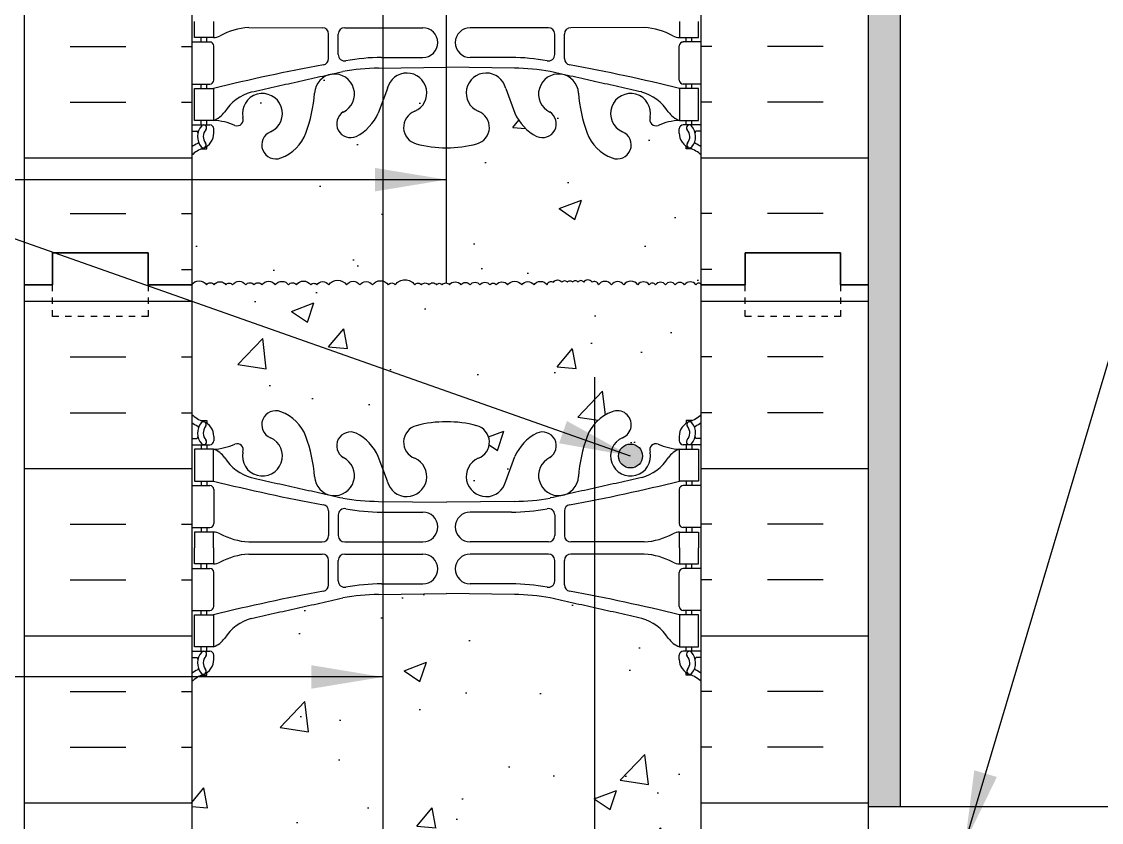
# Model space of a CAD drawing. Header units: inches. Extents: x 86.6 to 136.2, y -5.6 to 65.7.
# Drawn here: x 106.71 to 123.66, y 38.29 to 50.86 of the extents above; entities that cross this region are included whole.
import ezdxf

# ---------------------------------------------------------------- set-up
doc = ezdxf.new("R2010")
doc.units = ezdxf.units.IN
doc.header["$LTSCALE"] = 0.5
doc.header["$MEASUREMENT"] = 0
doc.linetypes.add('DASHED2', pattern=[0.375, 0.25, -0.125])
for name, color, linetype in [('HATCH', 12, 'Continuous'), ('line25', 2, 'Continuous'), ('LINE3', 3, 'Continuous'), ('LINE50', 5, 'Continuous'), ('LINE9', 9, 'Continuous'), ('TEXT', 4, 'Continuous'), ('Web_Edge', 9, 'Continuous')]:
    doc.layers.add(name, color=color, linetype=linetype)
doc.styles.add('DIM', font='romans.shx', dxfattribs={"width": 0.7})
doc.dimstyles.new('ext_12', dxfattribs={"dimscale": 12, "dimtxt": 0.09375, "dimasz": 0.09375, "dimexe": 0.09375, "dimexo": 0.0625, "dimgap": 0.0625, "dimtad": 1, "dimdec": 1, "dimzin": 3, "dimdsep": 46, "dimlunit": 4, "dimtxsty": 'DIM', "dimcen": 0.09, "dimdle": 0.09375, "dimclrt": 4, "dimadec": 0, "dimazin": 0, "dimtfac": 1, "dimtdec": 1, "dimtmove": 2, "dimatfit": 3, "dimfxl": 1, "dimfrac": 2, "dimtolj": 1, "dimtzin": 0, "dimarcsym": 0})

msp = doc.modelspace()

# ---------------------------------------------------------------- hatches: boundary and pattern name
at = {"layer": 'HATCH'}
h = msp.add_hatch(dxfattribs=at)
h.set_pattern_fill('AR-CONC', color=256, scale=0.5)
h.paths.add_polyline_path([(113.382, 63.85), (113.257, 63.725), (113.257, 64.725), (113.257, 65.725), (112.257, 64.725), (109.382, 64.725), (109.382, 62.691, 0.088416), (109.528, 62.593), (109.618, 62.593), (109.618, 62.552, -0.249069), (109.728, 62.345), (109.728, 62.277, -0.414214), (109.666, 62.215), (109.618, 62.215), (109.618, 62.145), (109.723, 62.145, 0.085348), (110.052, 62.22, -0.669601), (110.185, 62.1, 2.087231), (110.619, 62.325, -1), (110.782, 62.733, -0.227838), (111.187, 62.309, -0.06598), (111.311, 61.7, 1.629604), (111.782, 62.001, -1.059167), (111.989, 62.383, -0.16372), (112.311, 62.029), (112.453, 61.642, 1.612474), (112.885, 62.002, -0.734872), (112.908, 62.513, -0.068475), (113.382, 62.575)])
h.paths.add_polyline_path([(112.946, 61.715, -1), (112.571, 61.715, -1)], flags=16)
h.paths.add_polyline_path([(117.382, 64.725), (114.257, 64.725), (113.382, 63.85), (113.382, 62.575, -0.068475), (113.856, 62.513, -0.734872), (113.879, 62.002, 1.612474), (114.311, 61.642), (114.453, 62.029, -0.16372), (114.775, 62.383, -1.059167), (114.982, 62.001, 1.629604), (115.453, 61.7, -0.06598), (115.577, 62.309, -0.227838), (115.982, 62.733, -1), (116.145, 62.325, 2.087231), (116.579, 62.1, -0.669601), (116.712, 62.22, 0.085348), (117.041, 62.145), (117.146, 62.145), (117.146, 62.215), (117.099, 62.215, -0.414214), (117.036, 62.277), (117.036, 62.345, -0.249069), (117.146, 62.552), (117.146, 62.593), (117.236, 62.593, 0.088416), (117.382, 62.691)])
edge = h.paths.add_edge_path()
edge.add_line((112.382, 59.864), (112.315, 59.863))
edge.add_arc((112.31, 56.879), 2.984, 89.9005, 100.7454)
edge.add_spline(control_points=[(111.754, 59.81), (110.316, 59.49)], knot_values=[0, 0, 1, 1], degree=1, periodic=0)
edge.add_arc((110.524, 58.776), 0.743, 106.1893, 145.772)
edge.add_arc((109.601, 59.387), 0.364, 289.6613, 327.9576, ccw=False)
edge.add_line((109.723, 59.045), (109.618, 59.045))
edge.add_line((109.618, 59.045), (109.618, 58.975))
edge.add_line((109.618, 58.975), (109.666, 58.975))
edge.add_arc((109.666, 58.912), 0.0625, 0, 90, ccw=False)
edge.add_line((109.728, 58.912), (109.728, 58.845))
edge.add_arc((109.478, 58.845), 0.25, 304.0558, 360, ccw=False)
edge.add_line((109.618, 58.637), (109.618, 58.596))
edge.add_line((109.618, 58.596), (109.528, 58.596))
edge.add_arc((109.728, 58.137), 0.5, 113.5782, 133.7891)
edge.add_line((109.382, 58.498), (109.382, 52.952))
edge.add_arc((109.728, 53.313), 0.5, 226.2109, 246.4218)
edge.add_line((109.528, 52.855), (109.618, 52.855))
edge.add_line((109.618, 52.855), (109.618, 52.813))
edge.add_arc((109.478, 52.606), 0.25, 0, 55.9442, ccw=False)
edge.add_line((109.728, 52.606), (109.728, 52.538))
edge.add_arc((109.666, 52.538), 0.0625, -90, 0, ccw=False)
edge.add_line((109.666, 52.476), (109.618, 52.476))
edge.add_line((109.618, 52.476), (109.618, 52.406))
edge.add_line((109.618, 52.406), (109.723, 52.406))
edge.add_arc((109.601, 52.063), 0.364, 32.0424, 70.3387, ccw=False)
edge.add_arc((110.524, 52.674), 0.743, 214.228, 253.8107)
edge.add_spline(control_points=[(110.316, 51.96), (111.754, 51.64)], knot_values=[0, 0, 1, 1], degree=1, periodic=0)
edge.add_arc((112.31, 54.571), 2.984, 259.2546, 270.0995)
edge.add_line((112.315, 51.588), (112.382, 51.587))
edge.add_line((112.382, 51.587), (112.382, 59.864))
h.paths.add_polyline_path([(113.382, 59.879), (112.382, 59.864), (112.382, 51.587), (113.382, 51.572)])
edge = h.paths.add_edge_path()
edge.add_arc((117.036, 58.137), 0.5, 46.2109, 66.4218)
edge.add_line((117.236, 58.596), (117.146, 58.596))
edge.add_line((117.146, 58.596), (117.146, 58.637))
edge.add_arc((117.286, 58.845), 0.25, 180, 235.9442, ccw=False)
edge.add_line((117.036, 58.845), (117.036, 58.912))
edge.add_arc((117.099, 58.912), 0.0625, 90, 180, ccw=False)
edge.add_line((117.099, 58.975), (117.146, 58.975))
edge.add_line((117.146, 58.975), (117.146, 59.045))
edge.add_line((117.146, 59.045), (117.041, 59.045))
edge.add_arc((117.163, 59.387), 0.364, 212.0424, 250.3387, ccw=False)
edge.add_arc((116.24, 58.776), 0.743, 34.228, 73.8107)
edge.add_spline(control_points=[(116.448, 59.49), (115.01, 59.81)], knot_values=[0, 0, 1, 1], degree=1, periodic=0)
edge.add_arc((114.454, 56.879), 2.984, 79.2546, 90.0995)
edge.add_line((114.449, 59.863), (113.382, 59.879))
edge.add_line((113.382, 59.879), (113.382, 51.572))
edge.add_line((113.382, 51.572), (114.449, 51.588))
edge.add_arc((114.454, 54.571), 2.984, 269.9005, 280.7454)
edge.add_spline(control_points=[(115.01, 51.64), (116.448, 51.96)], knot_values=[0, 0, 1, 1], degree=1, periodic=0)
edge.add_arc((116.24, 52.674), 0.743, 286.1893, 325.772)
edge.add_arc((117.163, 52.063), 0.364, 109.6613, 147.9576, ccw=False)
edge.add_line((117.041, 52.406), (117.146, 52.406))
edge.add_line((117.146, 52.406), (117.146, 52.476))
edge.add_line((117.146, 52.476), (117.099, 52.476))
edge.add_arc((117.099, 52.538), 0.0625, 180, 270, ccw=False)
edge.add_line((117.036, 52.538), (117.036, 52.606))
edge.add_arc((117.286, 52.606), 0.25, 124.0558, 180, ccw=False)
edge.add_line((117.146, 52.813), (117.146, 52.855))
edge.add_line((117.146, 52.855), (117.236, 52.855))
edge.add_arc((117.036, 53.313), 0.5, 293.5782, 313.7891)
edge.add_line((117.382, 52.952), (117.382, 58.498))
edge = h.paths.add_edge_path()
edge.add_line((112.382, 41.864), (112.315, 41.863))
edge.add_arc((112.31, 38.879), 2.984, 89.9005, 100.7454)
edge.add_spline(control_points=[(111.754, 41.81), (110.316, 41.49)], knot_values=[0, 0, 1, 1], degree=1, periodic=0)
edge.add_arc((110.524, 40.776), 0.743, 106.1893, 145.772)
edge.add_arc((109.601, 41.387), 0.364, 289.6613, 327.9576, ccw=False)
edge.add_line((109.723, 41.045), (109.618, 41.045))
edge.add_line((109.618, 41.045), (109.618, 40.975))
edge.add_line((109.618, 40.975), (109.666, 40.975))
edge.add_arc((109.666, 40.912), 0.0625, 0, 90, ccw=False)
edge.add_line((109.728, 40.912), (109.728, 40.845))
edge.add_arc((109.478, 40.845), 0.25, 304.0558, 360, ccw=False)
edge.add_line((109.618, 40.637), (109.618, 40.596))
edge.add_line((109.618, 40.596), (109.528, 40.596))
edge.add_arc((109.728, 40.137), 0.5, 113.5782, 133.7891)
edge.add_line((109.382, 40.498), (109.382, 34.952))
edge.add_arc((109.728, 35.313), 0.5, 226.2109, 246.4218)
edge.add_line((109.528, 34.855), (109.618, 34.855))
edge.add_line((109.618, 34.855), (109.618, 34.813))
edge.add_arc((109.478, 34.606), 0.25, 0, 55.9442, ccw=False)
edge.add_line((109.728, 34.606), (109.728, 34.538))
edge.add_arc((109.666, 34.538), 0.0625, -90, 0, ccw=False)
edge.add_line((109.666, 34.476), (109.618, 34.476))
edge.add_line((109.618, 34.476), (109.618, 34.406))
edge.add_line((109.618, 34.406), (109.723, 34.406))
edge.add_arc((109.601, 34.063), 0.364, 32.0424, 70.3387, ccw=False)
edge.add_arc((110.524, 34.674), 0.743, 214.228, 253.8107)
edge.add_spline(control_points=[(110.316, 33.96), (111.754, 33.64)], knot_values=[0, 0, 1, 1], degree=1, periodic=0)
edge.add_arc((112.31, 36.571), 2.984, 259.2546, 270.0995)
edge.add_line((112.315, 33.588), (112.382, 33.587))
edge.add_line((112.382, 33.587), (112.382, 41.864))
edge = h.paths.add_edge_path()
edge.add_line((114.507, 36.725), (115.705, 36.725))
edge.add_line((115.705, 36.725), (115.705, 41.656))
edge.add_spline(control_points=[(115.705, 41.656), (115.543, 41.692)], knot_values=[0.516874, 0.516874, 0.629218, 0.629218], degree=1, periodic=0)
edge.add_spline(control_points=[(115.543, 41.692), (115.01, 41.81)], knot_values=[0.629218, 0.629218, 1, 1], degree=1, periodic=0)
edge.add_arc((114.454, 38.879), 2.984, 79.2546, 90.0995)
edge.add_line((114.449, 41.863), (113.382, 41.879))
edge.add_line((113.382, 41.879), (112.382, 41.864))
edge.add_line((112.382, 41.864), (112.382, 33.587))
edge.add_line((112.382, 33.587), (113.382, 33.572))
edge.add_line((113.382, 33.572), (114.449, 33.588))
edge.add_arc((114.454, 36.571), 2.984, 269.9005, 280.7454)
edge.add_spline(control_points=[(115.01, 33.64), (115.543, 33.759)], knot_values=[0.629218, 0.629218, 1, 1], degree=1, periodic=0)
edge.add_spline(control_points=[(115.543, 33.759), (115.705, 33.795)], knot_values=[0.516874, 0.516874, 0.629218, 0.629218], degree=1, periodic=0)
edge.add_line((115.705, 33.795), (115.705, 34.6))
edge.add_line((115.705, 34.6), (114.507, 34.6))
edge.add_line((114.507, 34.6), (114.007, 35.1))
edge.add_line((114.007, 35.1), (114.007, 36.225))
edge.add_line((114.007, 36.225), (114.507, 36.725))
edge = h.paths.add_edge_path()
edge.add_arc((117.036, 40.137), 0.5, 46.2109, 66.4218)
edge.add_line((117.236, 40.596), (117.146, 40.596))
edge.add_line((117.146, 40.596), (117.146, 40.637))
edge.add_arc((117.286, 40.845), 0.25, 180, 235.9442, ccw=False)
edge.add_line((117.036, 40.845), (117.036, 40.912))
edge.add_arc((117.099, 40.912), 0.0625, 90, 180, ccw=False)
edge.add_line((117.099, 40.975), (117.146, 40.975))
edge.add_line((117.146, 40.975), (117.146, 41.045))
edge.add_line((117.146, 41.045), (117.041, 41.045))
edge.add_arc((117.163, 41.387), 0.364, 212.0424, 250.3387, ccw=False)
edge.add_arc((116.24, 40.776), 0.743, 34.228, 73.8107)
edge.add_spline(control_points=[(116.448, 41.49), (115.705, 41.656)], knot_values=[0, 0, 0.516874, 0.516874], degree=1, periodic=0)
edge.add_line((115.705, 41.656), (115.705, 36.725))
edge.add_line((115.705, 36.725), (117.382, 36.725))
edge.add_line((117.382, 36.725), (117.382, 40.498))
edge = h.paths.add_edge_path()
edge.add_line((117.146, 34.476), (117.099, 34.476))
edge.add_arc((117.099, 34.538), 0.0625, 180, 270, ccw=False)
edge.add_line((117.036, 34.538), (117.036, 34.6))
edge.add_line((117.036, 34.6), (115.705, 34.6))
edge.add_line((115.705, 34.6), (115.705, 33.795))
edge.add_spline(control_points=[(115.705, 33.795), (116.448, 33.96)], knot_values=[0, 0, 0.516874, 0.516874], degree=1, periodic=0)
edge.add_arc((116.24, 34.674), 0.743, 286.1893, 327.2081)
edge.add_arc((117.163, 34.063), 0.364, 109.6613, 145.0225, ccw=False)
edge.add_line((117.041, 34.406), (117.146, 34.406))
edge.add_line((117.146, 34.406), (117.146, 34.476))
h.paths.add_polyline_path([(115.705, 28.725), (114.507, 28.725), (114.007, 29.225), (114.007, 30.35), (114.507, 30.85), (115.705, 30.85), (115.705, 30.913, -0.083866), (115.589, 31.106, -0.069923), (115.453, 31.75, 1.629604), (114.982, 31.449, -0.994662), (114.799, 31.054, -0.173075), (114.453, 31.421), (114.311, 31.808, 1.612474), (113.879, 31.448, -0.734872), (113.856, 30.937, -0.068475), (113.382, 30.875, -0.068475), (112.908, 30.937, -0.734872), (112.885, 31.448, 1.612474), (112.453, 31.808), (112.311, 31.421, -0.173075), (111.965, 31.054, -0.994662), (111.782, 31.449, 1.629604), (111.311, 31.75, -0.069923), (111.175, 31.106, -0.21345), (110.782, 30.717, -1), (110.619, 31.126, 2.087231), (110.185, 31.35, -0.669601), (110.052, 31.23, 0.085348), (109.723, 31.306), (109.618, 31.306), (109.618, 31.236), (109.666, 31.236, -0.414214), (109.728, 31.173), (109.728, 31.106, -0.249069), (109.618, 30.899), (109.618, 30.857), (109.528, 30.857, 0.088416), (109.382, 30.76), (109.382, 28.725), (109.382, 26.691, 0.088416), (109.528, 26.593), (109.618, 26.593), (109.618, 26.552, -0.249069), (109.728, 26.345), (109.728, 26.277, -0.414214), (109.666, 26.215), (109.618, 26.215), (109.618, 26.145), (109.723, 26.145, 0.085348), (110.052, 26.22, -0.669601), (110.185, 26.1, 2.087231), (110.619, 26.325, -1), (110.782, 26.733, -0.21345), (111.175, 26.344, -0.069923), (111.311, 25.7, 1.629604), (111.782, 26.001, -0.994662), (111.965, 26.396, -0.173075), (112.311, 26.029), (112.453, 25.642, 1.612474), (112.885, 26.002, -0.734872), (112.908, 26.513, -0.068475), (113.382, 26.575, -0.068475), (113.856, 26.513, -0.734872), (113.879, 26.002, 1.612474), (114.311, 25.642), (114.453, 26.029, -0.173075), (114.799, 26.396, -0.994662), (114.982, 26.001, 1.629604), (115.453, 25.7, -0.069923), (115.589, 26.344, -0.083866), (115.705, 26.538)])
h.paths.add_polyline_path([(115.328, 25.731, -1), (114.953, 25.731, -1)], flags=16)
h.paths.add_polyline_path([(117.382, 28.725), (115.705, 28.725), (115.705, 26.538, -0.127305), (115.982, 26.733, -1), (116.145, 26.325, 2.087231), (116.579, 26.1, -0.669601), (116.712, 26.22, 0.085348), (117.041, 26.145), (117.146, 26.145), (117.146, 26.215), (117.099, 26.215, -0.414214), (117.036, 26.277), (117.036, 26.345, -0.249069), (117.146, 26.552), (117.146, 26.593), (117.236, 26.593, 0.088416), (117.382, 26.691)])
h.paths.add_polyline_path([(115.705, 12.913, -0.083866), (115.589, 13.106, -0.069923), (115.453, 13.75, 1.629604), (114.982, 13.449, -0.994662), (114.799, 13.054, -0.173075), (114.453, 13.421), (114.311, 13.808, 1.612474), (113.879, 13.448, -0.734872), (113.856, 12.937, -0.068475), (113.382, 12.875, -0.068475), (112.908, 12.937, -0.734872), (112.885, 13.448, 1.612474), (112.453, 13.808), (112.311, 13.421, -0.173075), (111.965, 13.054, -0.994662), (111.782, 13.449, 1.629604), (111.311, 13.75, -0.069923), (111.175, 13.106, -0.21345), (110.782, 12.717, -1), (110.619, 13.126, 2.087231), (110.185, 13.35, -0.669601), (110.052, 13.23, 0.085348), (109.723, 13.306), (109.618, 13.306), (109.618, 13.236), (109.666, 13.236, -0.414214), (109.728, 13.173), (109.728, 13.106, -0.249069), (109.618, 12.899), (109.618, 12.857), (109.528, 12.857, 0.088416), (109.382, 12.76), (109.382, 10.725), (112.257, 10.725), (113.257, 11.725), (113.257, 10.725), (113.257, 9.725), (114.257, 10.725), (115.705, 10.725)])
h.paths.add_polyline_path([(117.382, 12.76, 0.088416), (117.236, 12.857), (117.146, 12.857), (117.146, 12.899, -0.249069), (117.036, 13.106), (117.036, 13.173, -0.414214), (117.099, 13.236), (117.146, 13.236), (117.146, 13.306), (117.041, 13.306, 0.085348), (116.712, 13.23, -0.669601), (116.579, 13.35, 2.087231), (116.145, 13.126, -1), (115.982, 12.717, -0.127305), (115.705, 12.913), (115.705, 10.725), (117.382, 10.725)])
edge = h.paths.add_edge_path()
edge.add_spline(control_points=[(115.705, 23.656), (115.01, 23.81)], knot_values=[0.516874, 0.516874, 1, 1], degree=1, periodic=0)
edge.add_arc((114.454, 20.879), 2.984, 79.2546, 90.0995)
edge.add_line((114.449, 23.863), (113.382, 23.879))
edge.add_line((113.382, 23.879), (112.315, 23.863))
edge.add_arc((112.31, 20.879), 2.984, 89.9005, 100.7454)
edge.add_spline(control_points=[(111.754, 23.81), (110.316, 23.49)], knot_values=[0, 0, 1, 1], degree=1, periodic=0)
edge.add_arc((110.524, 22.776), 0.743, 106.1893, 145.772)
edge.add_arc((109.601, 23.387), 0.364, 289.6613, 327.9576, ccw=False)
edge.add_line((109.723, 23.045), (109.618, 23.045))
edge.add_line((109.618, 23.045), (109.618, 22.975))
edge.add_line((109.618, 22.975), (109.666, 22.975))
edge.add_arc((109.666, 22.912), 0.0625, 0, 90, ccw=False)
edge.add_line((109.728, 22.912), (109.728, 22.845))
edge.add_arc((109.478, 22.845), 0.25, 304.0558, 360, ccw=False)
edge.add_line((109.618, 22.637), (109.618, 22.596))
edge.add_line((109.618, 22.596), (109.528, 22.596))
edge.add_arc((109.728, 22.137), 0.5, 113.5782, 133.7891)
edge.add_line((109.382, 22.498), (109.382, 16.952))
edge.add_arc((109.728, 17.313), 0.5, 226.2109, 246.4218)
edge.add_line((109.528, 16.855), (109.618, 16.855))
edge.add_line((109.618, 16.855), (109.618, 16.813))
edge.add_arc((109.478, 16.606), 0.25, 0, 55.9442, ccw=False)
edge.add_line((109.728, 16.606), (109.728, 16.538))
edge.add_arc((109.666, 16.538), 0.0625, -90, 0, ccw=False)
edge.add_line((109.666, 16.476), (109.618, 16.476))
edge.add_line((109.618, 16.476), (109.618, 16.406))
edge.add_line((109.618, 16.406), (109.723, 16.406))
edge.add_arc((109.601, 16.063), 0.364, 32.0424, 70.3387, ccw=False)
edge.add_arc((110.524, 16.674), 0.743, 214.228, 253.8107)
edge.add_spline(control_points=[(110.316, 15.96), (111.754, 15.64)], knot_values=[0, 0, 1, 1], degree=1, periodic=0)
edge.add_arc((112.31, 18.571), 2.984, 259.2546, 270.0995)
edge.add_line((112.315, 15.588), (113.382, 15.572))
edge.add_line((113.382, 15.572), (114.449, 15.588))
edge.add_arc((114.454, 18.571), 2.984, 269.9005, 280.7454)
edge.add_spline(control_points=[(115.01, 15.64), (115.705, 15.795)], knot_values=[0.516874, 0.516874, 1, 1], degree=1, periodic=0)
edge.add_line((115.705, 15.795), (115.705, 23.656))
edge = h.paths.add_edge_path()
edge.add_arc((117.036, 22.137), 0.5, 46.2109, 66.4218)
edge.add_line((117.236, 22.596), (117.146, 22.596))
edge.add_line((117.146, 22.596), (117.146, 22.637))
edge.add_arc((117.286, 22.845), 0.25, 180, 235.9442, ccw=False)
edge.add_line((117.036, 22.845), (117.036, 22.912))
edge.add_arc((117.099, 22.912), 0.0625, 90, 180, ccw=False)
edge.add_line((117.099, 22.975), (117.146, 22.975))
edge.add_line((117.146, 22.975), (117.146, 23.045))
edge.add_line((117.146, 23.045), (117.041, 23.045))
edge.add_arc((117.163, 23.387), 0.364, 212.0424, 250.3387, ccw=False)
edge.add_arc((116.24, 22.776), 0.743, 34.228, 73.8107)
edge.add_spline(control_points=[(116.448, 23.49), (115.705, 23.656)], knot_values=[0, 0, 0.516874, 0.516874], degree=1, periodic=0)
edge.add_line((115.705, 23.656), (115.705, 15.795))
edge.add_spline(control_points=[(115.705, 15.795), (116.448, 15.96)], knot_values=[0, 0, 0.516874, 0.516874], degree=1, periodic=0)
edge.add_arc((116.24, 16.674), 0.743, 286.1893, 325.772)
edge.add_arc((117.163, 16.063), 0.364, 109.6613, 147.9576, ccw=False)
edge.add_line((117.041, 16.406), (117.146, 16.406))
edge.add_line((117.146, 16.406), (117.146, 16.476))
edge.add_line((117.146, 16.476), (117.099, 16.476))
edge.add_arc((117.099, 16.538), 0.0625, 180, 270, ccw=False)
edge.add_line((117.036, 16.538), (117.036, 16.606))
edge.add_arc((117.286, 16.606), 0.25, 124.0558, 180, ccw=False)
edge.add_line((117.146, 16.813), (117.146, 16.855))
edge.add_line((117.146, 16.855), (117.236, 16.855))
edge.add_arc((117.036, 17.313), 0.5, 293.5782, 313.7891)
edge.add_line((117.382, 16.952), (117.382, 22.498))
h = msp.add_hatch(dxfattribs=at)
h.set_pattern_fill('INSUL', color=256, scale=7, style=0)
h.set_pattern_definition([(0, (-2816.7796, -350.2843), (0, 2.625), []), (0, (-2816.7796, -349.4093), (0, 2.625), [0.875, -0.875]), (0, (-2816.7796, -348.5343), (0, 2.625), [0.875, -0.875])])
h.paths.add_polyline_path([(106.757, 46.725), (107.195, 46.725), (107.195, 47.225), (108.695, 47.225), (108.695, 46.725), (109.382, 46.725), (109.382, 64.725), (108.695, 64.725), (108.695, 65.225), (107.195, 65.225), (107.195, 64.725), (106.757, 64.725)])
h = msp.add_hatch(dxfattribs=at)
h.set_pattern_fill('INSUL', color=256, scale=7, style=0)
h.set_pattern_definition([(180, (3043.5436, -350.2843), (0, 2.625), []), (180, (3043.5436, -349.4093), (0, 2.625), [0.875, -0.875]), (180, (3043.5436, -348.5343), (0, 2.625), [0.875, -0.875])])
h.paths.add_polyline_path([(120.007, 46.725), (119.57, 46.725), (119.57, 47.225), (118.07, 47.225), (118.07, 46.725), (117.382, 46.725), (117.382, 64.725), (118.07, 64.725), (118.07, 65.225), (119.57, 65.225), (119.57, 64.725), (120.007, 64.725)])
h = msp.add_hatch(dxfattribs=at)
h.set_pattern_fill('AR-SAND', color=256, scale=0.25, style=0)
h.set_pattern_definition([(37.5, (62.706, 9.471), (-0.0157483, 0.481706), [0, -0.38, 0, -0.425, 0, -0.40625]), (7.5, (62.706, 9.471), (0.442444, 0.7055365), [0, -0.205, 0, -0.3425, 0, -0.13125]), (327.5, (62.3985, 9.471), (0.7785355, 0.0014148), [0, -0.125, 0, -0.45, 0, -0.5875]), (317.5, (62.3985, 9.471), (0.7515317, 0.219419), [0, -0.0625, 0, -0.295, 0, -0.3375])])
h.paths.add_polyline_path([(120.507, 64.725), (120.007, 64.725), (120.007, 46.725), (120.007, 38.538), (120.507, 38.538)])
h = msp.add_hatch(dxfattribs=at)
h.set_pattern_fill('AR-CONC', color=256, scale=0.5)
h.paths.add_polyline_path([(113.382, 48.875, -0.068475), (112.908, 48.937, -0.734872), (112.885, 49.448, 1.612474), (112.453, 49.808), (112.382, 49.615), (112.382, 46.784, -0.177315), (112.467, 46.725, -0.520567), (112.577, 46.725, -0.520567), (112.883, 46.725, -0.520567), (112.988, 46.725, -0.520567), (113.104, 46.725, -0.520567), (113.224, 46.725, -0.520567), (113.314, 46.725, -0.285558), (113.382, 46.754)])
h.paths.add_polyline_path([(112.382, 49.615), (112.311, 49.421, -0.173075), (111.965, 49.054, -0.940793), (111.761, 49.438, 1.702394), (111.311, 49.75, -0.069923), (111.175, 49.106, -0.21345), (110.782, 48.717, -1), (110.619, 49.126, 2.087231), (110.185, 49.35, -0.669601), (110.052, 49.23, 0.085348), (109.723, 49.306), (109.618, 49.306), (109.618, 49.236), (109.666, 49.236, -0.414214), (109.728, 49.173), (109.728, 49.106, -0.249069), (109.618, 48.899), (109.618, 48.857), (109.528, 48.857, 0.088416), (109.382, 48.76), (109.382, 46.725, -0.520567), (109.613, 46.725, -0.520567), (109.734, 46.725, -0.520567), (109.917, 46.725, -0.520567), (110.022, 46.725, -0.520567), (110.232, 46.725, -0.520567), (110.358, 46.725, -0.520567), (110.484, 46.725, -0.520567), (110.694, 46.725, -0.520567), (110.903, 46.725, -0.520567), (111.024, 46.725, -0.520567), (111.25, 46.725, -0.520567), (111.344, 46.725, -0.520567), (111.533, 46.725, -0.520567), (111.811, 46.725, -0.520567), (112.021, 46.725, -0.520567), (112.22, 46.725, -0.314246), (112.382, 46.784)])
h = msp.add_hatch(dxfattribs=at)
h.set_pattern_fill('AR-CONC', color=256, scale=0.5)
h.paths.add_polyline_path([(117.382, 46.725, 0.615119), (117.299, 46.725, 0.520567), (117.12, 46.725, 0.520567), (116.974, 46.725, 0.520567), (116.821, 46.725, 0.520567), (116.664, 46.725, 0.520567), (116.564, 46.725, 0.520567), (116.386, 46.725, 0.520567), (116.166, 46.725, 0.520567), (115.972, 46.725, 0.520567), (115.767, 46.725, 0.520567), (115.667, 46.767, 0.520567), (115.536, 46.767, 0.520567), (115.447, 46.767, 0.520567), (115.364, 46.767, 0.520567), (115.281, 46.767, 0.520567), (115.192, 46.767, 0.520567), (115.061, 46.767, 0.520567), (114.961, 46.725, 0.520567), (114.756, 46.725, 0.520567), (114.562, 46.725, 0.520567), (114.342, 46.725, 0.520567), (114.164, 46.725, 0.520567), (114.064, 46.725, 0.520567), (113.906, 46.725, 0.520567), (113.754, 46.725, 0.520567), (113.607, 46.725, 0.520567), (113.429, 46.725, 0.520567), (113.314, 46.725, 0.520567), (113.224, 46.725, 0.520567), (113.104, 46.725, 0.520567), (112.988, 46.725, 0.520567), (112.883, 46.725, 0.520567), (112.577, 46.725, 0.520567), (112.467, 46.725, 0.177315), (112.382, 46.784), (112.382, 43.836), (112.453, 43.642, 1.612474), (112.885, 44.002, -0.734872), (112.908, 44.513, -0.068475), (113.382, 44.575, -0.068475), (113.856, 44.513, -0.734872), (113.879, 44.002, 1.612474), (114.311, 43.642), (114.453, 44.029, -0.173075), (114.799, 44.396, -0.940793), (115.003, 44.013, 1.702394), (115.453, 43.7, -0.069923), (115.589, 44.344, -0.21345), (115.982, 44.733, -1), (116.145, 44.325, 2.087231), (116.579, 44.1, -0.669601), (116.712, 44.22, 0.085348), (117.041, 44.145), (117.146, 44.145), (117.146, 44.215), (117.099, 44.215, -0.414214), (117.036, 44.277), (117.036, 44.345, -0.249069), (117.146, 44.552), (117.146, 44.593), (117.236, 44.593, 0.088416), (117.382, 44.691)])
h.paths.add_polyline_path([(116.459, 44.038, -1), (116.084, 44.038, -1)], flags=16)
h.paths.add_polyline_path([(117.382, 48.76, 0.088416), (117.236, 48.857), (117.146, 48.857), (117.146, 48.899, -0.249069), (117.036, 49.106), (117.036, 49.173, -0.414214), (117.099, 49.236), (117.146, 49.236), (117.146, 49.306), (117.041, 49.306, 0.085348), (116.712, 49.23, -0.669601), (116.579, 49.35, 2.087231), (116.145, 49.126, -1), (115.982, 48.717, -0.21345), (115.589, 49.106, -0.069923), (115.453, 49.75, 1.702394), (115.003, 49.438, -0.940793), (114.799, 49.054, -0.173075), (114.453, 49.421), (114.311, 49.808, 1.612474), (113.879, 49.448, -0.734872), (113.856, 48.937, -0.068475), (113.382, 48.875), (113.382, 46.754, -0.204595), (113.429, 46.725, -0.520567), (113.607, 46.725, -0.520567), (113.754, 46.725, -0.520567), (113.906, 46.725, -0.520567), (114.064, 46.725, -0.520567), (114.164, 46.725, -0.520567), (114.342, 46.725, -0.520567), (114.562, 46.725, -0.520567), (114.756, 46.725, -0.520567), (114.961, 46.725, -0.520567), (115.061, 46.767, -0.520567), (115.192, 46.767, -0.520567), (115.281, 46.767, -0.520567), (115.364, 46.767, -0.520567), (115.447, 46.767, -0.520567), (115.536, 46.767, -0.520567), (115.667, 46.767, -0.520567), (115.767, 46.725, -0.520567), (115.972, 46.725, -0.520567), (116.166, 46.725, -0.520567), (116.386, 46.725, -0.520567), (116.564, 46.725, -0.520567), (116.664, 46.725, -0.520567), (116.821, 46.725, -0.520567), (116.974, 46.725, -0.520567), (117.12, 46.725, -0.520567), (117.299, 46.725, -0.615119), (117.382, 46.725)])
h = msp.add_hatch(dxfattribs=at)
h.set_pattern_fill('INSUL', color=256, scale=7, style=0)
h.set_pattern_definition([(0, (-2816.7796, -368.2843), (0, 2.625), []), (0, (-2816.7796, -367.4093), (0, 2.625), [0.875, -0.875]), (0, (-2816.7796, -366.5343), (0, 2.625), [0.875, -0.875])])
h.paths.add_polyline_path([(106.757, 28.725), (107.195, 28.725), (107.195, 29.225), (108.695, 29.225), (108.695, 28.725), (109.382, 28.725), (109.382, 46.725), (108.695, 46.725), (108.695, 47.225), (107.195, 47.225), (107.195, 46.725), (106.757, 46.725)])
h = msp.add_hatch(dxfattribs=at)
h.set_pattern_fill('INSUL', color=256, scale=7, style=0)
h.set_pattern_definition([(180, (3043.5436, -368.2843), (0, 2.625), []), (180, (3043.5436, -367.4093), (0, 2.625), [0.875, -0.875]), (180, (3043.5436, -366.5343), (0, 2.625), [0.875, -0.875])])
h.paths.add_polyline_path([(117.382, 36.725), (120.007, 36.725), (120.007, 46.725), (119.57, 46.725), (119.57, 47.225), (118.07, 47.225), (118.07, 46.725), (117.382, 46.725)])
h = msp.add_hatch(dxfattribs=at)
h.set_pattern_fill('AR-CONC', color=256, scale=0.5)
h.paths.add_polyline_path([(112.382, 46.784, 0.314246), (112.22, 46.725, 0.520567), (112.021, 46.725, 0.520567), (111.811, 46.725, 0.520567), (111.533, 46.725, 0.520567), (111.344, 46.725, 0.520567), (111.25, 46.725, 0.520567), (111.024, 46.725, 0.520567), (110.903, 46.725, 0.520567), (110.694, 46.725, 0.520567), (110.484, 46.725, 0.520567), (110.358, 46.725, 0.520567), (110.232, 46.725, 0.520567), (110.022, 46.725, 0.520567), (109.917, 46.725, 0.520567), (109.734, 46.725, 0.520567), (109.613, 46.725, 0.520567), (109.382, 46.725), (109.382, 44.691, 0.088416), (109.528, 44.593), (109.618, 44.593), (109.618, 44.552, -0.249069), (109.728, 44.345), (109.728, 44.277, -0.414214), (109.666, 44.215), (109.618, 44.215), (109.618, 44.145), (109.723, 44.145, 0.085348), (110.052, 44.22, -0.669601), (110.185, 44.1, 2.087231), (110.619, 44.325, -1), (110.782, 44.733, -0.21345), (111.175, 44.344, -0.069923), (111.311, 43.7, 1.702394), (111.761, 44.013, -0.940793), (111.965, 44.396, -0.173075), (112.311, 44.029), (112.382, 43.836)])
at = {"layer": 'LINE3'}
msp.add_hatch(color=256, dxfattribs=at).paths.add_polyline_path([(116.084, 44.038, 1), (116.459, 44.038, 1)])

# ---------------------------------------------------------------- linework, layer by layer
at = {"layer": 'HATCH'}
for points in [[(109.382, 46.725, -0.520567), (109.613, 46.725, -0.520567), (109.734, 46.725, -0.520567), (109.917, 46.725, -0.520567), (110.022, 46.725, -0.520567), (110.232, 46.725, -0.520567), (110.358, 46.725, -0.520567), (110.484, 46.725, -0.520567), (110.694, 46.725, -0.520567), (110.903, 46.725, -0.520567), (111.024, 46.725, -0.520567), (111.25, 46.725, -0.520567), (111.344, 46.725, -0.520567), (111.533, 46.725, -0.520567), (111.811, 46.725, -0.520567), (112.021, 46.725, -0.520567), (112.22, 46.725, -0.520567), (112.467, 46.725, -0.520567), (112.577, 46.725, -0.520567), (112.883, 46.725, -0.520567), (112.988, 46.725, -0.520567), (113.104, 46.725, -0.520567), (113.224, 46.725, -0.520567), (113.314, 46.725, -0.520567), (113.429, 46.725, -0.520567), (113.607, 46.725, -0.520567), (113.754, 46.725, -0.520567), (113.906, 46.725, -0.520567), (114.064, 46.725, -0.520567), (114.164, 46.725, -0.520567), (114.342, 46.725, -0.520567), (114.562, 46.725, -0.520567), (114.756, 46.725, -0.520567), (114.961, 46.725, -0.520567), (115.061, 46.767, -0.520567), (115.192, 46.767, -0.520567), (115.281, 46.767, -0.520567), (115.364, 46.767)], [(117.382, 46.725, 0.615119), (117.299, 46.725, 0.520567), (117.12, 46.725, 0.520567), (116.974, 46.725, 0.520567), (116.821, 46.725, 0.520567), (116.664, 46.725, 0.520567), (116.564, 46.725, 0.520567), (116.386, 46.725, 0.520567), (116.166, 46.725, 0.520567), (115.972, 46.725, 0.520567), (115.767, 46.725, 0.520567), (115.667, 46.767, 0.520567), (115.536, 46.767, 0.520567), (115.447, 46.767, 0.520567), (115.364, 46.767)]]:
    msp.add_lwpolyline(points, format="xyb", dxfattribs=at)
at = {"layer": 'line25'}
for p, q in [((109.382, 64.725), (109.382, 46.725)), ((117.382, 46.725), (117.382, 64.725)), ((109.382, 46.725), (109.382, 28.725)), ((117.382, 23.1), (117.382, 46.725))]:
    msp.add_line(p, q, dxfattribs=at)
at = {"layer": 'LINE3'}
for p, q in [((112.382, 63.85), (112.382, 28.237)), ((113.382, 46.754), (113.382, 63.85)), ((115.705, 45.277), (115.705, 36.725))]:
    msp.add_line(p, q, dxfattribs=at)
msp.add_circle((116.272, 44.038), 0.188, dxfattribs=at)
at = {"layer": 'LINE50'}
for p, q in [((106.757, 46.725), (106.757, 64.725)), ((120.007, 46.725), (120.007, 64.725)), ((106.757, 28.725), (106.757, 46.725)), ((120.007, 28.725), (120.007, 46.725))]:
    msp.add_line(p, q, dxfattribs=at)
for points in [[(106.757, 46.725), (107.195, 46.725), (107.195, 47.225), (108.695, 47.225), (108.695, 46.725), (109.382, 46.725)], [(109.382, 46.725), (108.695, 46.725), (108.695, 47.225), (107.195, 47.225), (107.195, 46.725), (106.757, 46.725)], [(120.007, 46.725), (119.57, 46.725), (119.57, 47.225), (118.07, 47.225), (118.07, 46.725), (117.382, 46.725)], [(117.382, 46.725), (118.07, 46.725), (118.07, 47.225), (119.57, 47.225), (119.57, 46.725), (120.007, 46.725)]]:
    msp.add_lwpolyline(points, dxfattribs=at)
at = {"layer": 'LINE9'}
for p, q in [((120.507, 64.725), (120.507, 38.538)), ((120.007, 38.538), (135.158, 38.538))]:
    msp.add_line(p, q, dxfattribs=at)
at = {"layer": 'LINE9', "linetype": 'DASHED2', "ltscale": 0.15}
for points in [[(108.695, 46.725), (108.695, 46.725), (108.695, 46.225), (107.195, 46.225), (107.195, 46.725), (107.195, 46.725)], [(119.57, 46.725), (119.57, 46.725), (119.57, 46.225), (118.07, 46.225), (118.07, 46.725), (118.07, 46.725)]]:
    msp.add_lwpolyline(points, dxfattribs=at)
at = {"layer": 'Web_Edge'}
for p, q in [((110.276, 50.761), (111.43, 50.76)), ((111.783, 50.76), (113.01, 50.76)), ((114.981, 50.76), (113.754, 50.76)), ((116.488, 50.761), (115.334, 50.76)), ((109.382, 50.536), (109.666, 50.536)), ((109.528, 50.536), (109.528, 50.606)), ((109.618, 50.536), (109.618, 50.606)), ((111.53, 50.276), (111.53, 50.66)), ((111.683, 50.338), (111.683, 50.66)), ((115.081, 50.338), (115.081, 50.66)), ((115.234, 50.276), (115.234, 50.66)), ((117.382, 50.536), (117.099, 50.536)), ((117.146, 50.536), (117.146, 50.606)), ((117.236, 50.536), (117.236, 50.606)), ((109.728, 49.938), (109.728, 50.473)), ((117.036, 49.938), (117.036, 50.473)), ((112.363, 50.292), (113.01, 50.292)), ((114.401, 50.292), (113.754, 50.292)), ((112.315, 50.124), (113.382, 50.14)), ((114.449, 50.124), (113.382, 50.14)), ((109.382, 49.876), (109.666, 49.876)), ((109.528, 49.806), (109.528, 49.876)), ((109.618, 49.806), (109.618, 49.876)), ((117.382, 49.876), (117.099, 49.876)), ((117.146, 49.806), (117.146, 49.876)), ((117.236, 49.806), (117.236, 49.876)), ((112.453, 49.808), (112.311, 49.421)), ((114.311, 49.808), (114.453, 49.421)), ((109.382, 49.236), (109.666, 49.236)), ((109.528, 49.236), (109.528, 49.306)), ((109.618, 49.236), (109.618, 49.306)), ((109.728, 49.106), (109.728, 49.173)), ((117.036, 49.106), (117.036, 49.173)), ((117.382, 49.236), (117.099, 49.236)), ((117.146, 49.236), (117.146, 49.306)), ((117.236, 49.236), (117.236, 49.306)), ((109.382, 49.136), (109.46, 49.136)), ((117.382, 49.136), (117.304, 49.136)), ((109.528, 48.857), (109.618, 48.857)), ((109.618, 48.857), (109.618, 48.899)), ((117.146, 48.857), (117.146, 48.899)), ((117.236, 48.857), (117.146, 48.857)), ((109.528, 44.593), (109.618, 44.593)), ((109.618, 44.593), (109.618, 44.552)), ((117.236, 44.593), (117.146, 44.593)), ((117.146, 44.593), (117.146, 44.552)), ((109.382, 44.315), (109.46, 44.315)), ((109.728, 44.345), (109.728, 44.277)), ((117.036, 44.345), (117.036, 44.277)), ((117.382, 44.315), (117.304, 44.315)), ((109.382, 44.215), (109.666, 44.215)), ((109.528, 44.215), (109.528, 44.145)), ((109.618, 44.215), (109.618, 44.145)), ((117.382, 44.215), (117.099, 44.215)), ((117.146, 44.215), (117.146, 44.145)), ((117.236, 44.215), (117.236, 44.145)), ((112.453, 43.642), (112.311, 44.029)), ((114.311, 43.642), (114.453, 44.029)), ((109.382, 43.575), (109.666, 43.575)), ((109.528, 43.645), (109.528, 43.575)), ((109.618, 43.645), (109.618, 43.575)), ((117.382, 43.575), (117.099, 43.575)), ((117.146, 43.645), (117.146, 43.575)), ((117.236, 43.645), (117.236, 43.575)), ((109.728, 43.512), (109.728, 42.977)), ((117.036, 43.512), (117.036, 42.977)), ((112.315, 43.326), (113.382, 43.311)), ((114.449, 43.326), (113.382, 43.311)), ((111.53, 43.175), (111.53, 42.79)), ((111.683, 43.113), (111.683, 42.79)), ((112.363, 43.159), (113.01, 43.159)), ((114.401, 43.159), (113.754, 43.159)), ((115.081, 43.113), (115.081, 42.79)), ((115.234, 43.175), (115.234, 42.79)), ((109.382, 42.915), (109.666, 42.915)), ((109.528, 42.915), (109.528, 42.845)), ((109.618, 42.915), (109.618, 42.845)), ((117.382, 42.915), (117.099, 42.915)), ((117.146, 42.915), (117.146, 42.845)), ((117.236, 42.915), (117.236, 42.845)), ((110.276, 42.689), (111.43, 42.69)), ((111.783, 42.69), (113.01, 42.69)), ((114.981, 42.69), (113.754, 42.69)), ((116.488, 42.689), (115.334, 42.69)), ((110.276, 42.5), (111.43, 42.499)), ((111.53, 42.015), (111.53, 42.399)), ((111.683, 42.077), (111.683, 42.399)), ((111.783, 42.499), (113.01, 42.499)), ((114.981, 42.499), (113.754, 42.499)), ((115.081, 42.077), (115.081, 42.399)), ((115.234, 42.015), (115.234, 42.399)), ((116.488, 42.5), (115.334, 42.499)), ((109.382, 42.275), (109.666, 42.275)), ((109.528, 42.275), (109.528, 42.345)), ((109.618, 42.275), (109.618, 42.345)), ((117.382, 42.275), (117.099, 42.275)), ((117.146, 42.275), (117.146, 42.345)), ((117.236, 42.275), (117.236, 42.345)), ((109.728, 41.677), (109.728, 42.212)), ((117.036, 41.677), (117.036, 42.212)), ((112.315, 41.863), (113.382, 41.879)), ((112.363, 42.031), (113.01, 42.031)), ((114.449, 41.863), (113.382, 41.879)), ((114.401, 42.031), (113.754, 42.031)), ((109.382, 41.615), (109.666, 41.615)), ((109.528, 41.545), (109.528, 41.615)), ((109.618, 41.545), (109.618, 41.615)), ((117.382, 41.615), (117.099, 41.615)), ((117.146, 41.545), (117.146, 41.615)), ((117.236, 41.545), (117.236, 41.615)), ((109.528, 40.975), (109.528, 41.045)), ((109.618, 40.975), (109.618, 41.045)), ((117.146, 40.975), (117.146, 41.045)), ((117.236, 40.975), (117.236, 41.045)), ((109.382, 40.975), (109.666, 40.975)), ((109.382, 40.875), (109.46, 40.875)), ((109.728, 40.845), (109.728, 40.912)), ((117.036, 40.845), (117.036, 40.912)), ((117.382, 40.975), (117.099, 40.975)), ((117.382, 40.875), (117.304, 40.875)), ((109.528, 40.596), (109.618, 40.596)), ((109.618, 40.596), (109.618, 40.637)), ((117.146, 40.596), (117.146, 40.637)), ((117.236, 40.596), (117.146, 40.596))]:
    msp.add_line(p, q, dxfattribs=at)
for points in [[(109.723, 50.856), (109.723, 50.606), (109.423, 50.606), (109.423, 50.856)], [(117.041, 50.856), (117.041, 50.606), (117.341, 50.606), (117.341, 50.856)], [(109.723, 42.595), (109.723, 42.845), (109.423, 42.845), (109.423, 42.595)], [(117.041, 42.595), (117.041, 42.845), (117.341, 42.845), (117.341, 42.595)], [(109.723, 42.595), (109.723, 42.345), (109.423, 42.345), (109.423, 42.595)], [(117.041, 42.595), (117.041, 42.345), (117.341, 42.345), (117.341, 42.595)]]:
    msp.add_lwpolyline(points, dxfattribs=at)
for points in [[(109.423, 49.806), (109.723, 49.806), (109.723, 49.306), (109.423, 49.306)], [(117.341, 49.806), (117.041, 49.806), (117.041, 49.306), (117.341, 49.306)], [(109.423, 43.645), (109.723, 43.645), (109.723, 44.145), (109.423, 44.145)], [(117.341, 43.645), (117.041, 43.645), (117.041, 44.145), (117.341, 44.145)], [(109.423, 41.545), (109.723, 41.545), (109.723, 41.045), (109.423, 41.045)], [(117.341, 41.545), (117.041, 41.545), (117.041, 41.045), (117.341, 41.045)]]:
    msp.add_lwpolyline(points, close=True, dxfattribs=at)
for centre, radius, start, end in [((110.361, 49.605), 1.16, 94.1968, 117.4156), ((111.43, 50.66), 0.1, 0, 89.9612), ((111.783, 50.66), 0.1, 90, 180), ((113.01, 50.526), 0.234, 270, 90), ((113.754, 50.526), 0.234, 90, 270), ((114.981, 50.66), 0.1, 0, 90), ((115.334, 50.66), 0.1, 90.0388, 180), ((116.403, 49.605), 1.16, 62.5844, 85.8032), ((109.666, 50.473), 0.0625, 0, 90), ((109.719, 50.824), 0.219, 271.08, 299.5063), ((117.045, 50.824), 0.219, 240.4937, 268.92), ((117.099, 50.473), 0.0625, 90, 180), ((111.43, 50.276), 0.1, 280.3657, 0), ((111.783, 50.338), 0.1, 180, 280.7454), ((112.358, 47.308), 2.984, 89.9005, 100.7454), ((114.406, 47.308), 2.984, 79.2546, 90.0995), ((114.981, 50.338), 0.1, 259.2546, 0), ((115.334, 50.276), 0.1, 180, 259.6343), ((116.532, 22.385), 28.253, 100.3657, 103.9448), ((111.623, 49.719), 0.314, 296.0652, 177.2643), ((112.31, 47.14), 2.984, 89.9005, 100.7454), ((112.758, 49.735), 0.314, 293.8084, 166.5854), ((114.006, 49.735), 0.314, 13.4146, 246.1916), ((114.454, 47.14), 2.984, 79.2546, 90.0995), ((115.141, 49.719), 0.314, 2.7357, 243.9348), ((110.232, 22.385), 28.253, 76.0552, 79.6343), ((109.666, 49.938), 0.0625, 270, 0), ((117.099, 49.938), 0.0625, 180, 270), ((110.524, 49.037), 0.743, 106.1893, 147.2081), ((110.492, 49.413), 0.314, 293.8084, 191.4114), ((108.952, 49.915), 2.365, 339.9985, 355.6105), ((117.812, 49.915), 2.365, 184.3895, 200.0015), ((116.272, 49.413), 0.314, 348.5886, 246.1916), ((116.24, 49.037), 0.743, 32.7919, 73.8107), ((109.601, 49.648), 0.364, 289.6613, 325.0225), ((110.094, 49.318), 0.0968, 249.5669, 19.8449), ((111.875, 49.252), 0.217, 121.463, 294.4736), ((111.624, 49.722), 0.75, 297.0295, 336.3062), ((112.976, 49.196), 0.268, 109.9662, 255.2108), ((113.788, 49.196), 0.268, 284.7892, 70.0338), ((115.14, 49.722), 0.75, 203.6938, 242.9705), ((114.889, 49.252), 0.217, 245.5264, 58.537), ((116.67, 49.318), 0.0968, 160.1551, 290.4331), ((117.163, 49.648), 0.364, 214.9775, 250.3387), ((109.722, 49.051), 0.25, 137.5391, 219.8855), ((109.57, 49.19), 0.045, 317.5391, 137.5391), ((109.666, 49.173), 0.0625, 360, 90), ((109.668, 48.31), 0.997, 66.8533, 86.8462), ((117.096, 48.31), 0.997, 93.1538, 113.1467), ((117.099, 49.173), 0.0625, 90, 180), ((117.194, 49.19), 0.045, 42.4609, 222.4609), ((117.042, 49.051), 0.25, 320.1145, 42.4609), ((109.46, 49.116), 0.0196, 344.5099, 90.5968), ((109.478, 49.106), 0.25, 289.4712, 360), ((109.722, 49.051), 0.16, 137.5391, 219.9999), ((110.701, 48.921), 0.22, 111.8037, 291.8037), ((110.543, 49.35), 0.677, 290.6803, 338.8761), ((116.221, 49.35), 0.677, 201.1239, 249.3197), ((116.063, 48.921), 0.22, 248.1963, 68.1963), ((117.286, 49.106), 0.25, 180, 250.5288), ((117.042, 49.051), 0.16, 320.0001, 42.4609), ((117.304, 49.116), 0.0196, 89.4032, 195.4901), ((109.728, 48.399), 0.6, 114.9252, 125.2168), ((109.728, 48.399), 0.5, 109.4712, 133.7891), ((109.466, 48.962), 0.021, 296.0043, 16.536), ((109.564, 48.92), 0.045, 220.8121, 38.552), ((113.37, 50.629), 1.754, 254.7082, 270.3771), ((113.394, 50.629), 1.754, 269.6229, 285.2918), ((117.2, 48.92), 0.045, 141.448, 319.1879), ((117.036, 48.399), 0.5, 46.2109, 70.5288), ((117.298, 48.962), 0.021, 163.464, 243.9957), ((117.036, 48.399), 0.6, 54.7832, 65.0748), ((109.728, 45.052), 0.5, 226.2109, 250.5288), ((110.701, 44.529), 0.22, 68.1963, 248.1963), ((110.543, 44.1), 0.677, 21.1239, 69.3197), ((116.221, 44.1), 0.677, 110.6803, 158.8761), ((116.063, 44.529), 0.22, 291.8037, 111.8037), ((117.036, 45.052), 0.5, 289.4712, 313.7891), ((109.728, 45.052), 0.6, 234.7832, 245.0748), ((109.722, 44.399), 0.25, 140.1145, 222.4609), ((109.466, 44.489), 0.021, 343.464, 63.9957), ((109.564, 44.53), 0.045, 321.448, 139.1879), ((109.478, 44.345), 0.25, 0, 70.5288), ((109.722, 44.399), 0.16, 140.0001, 222.4609), ((112.976, 44.254), 0.268, 104.7892, 250.0338), ((113.37, 42.821), 1.754, 89.6229, 105.2918), ((113.394, 42.821), 1.754, 74.7082, 90.3771), ((113.788, 44.254), 0.268, 289.9662, 75.2108), ((117.286, 44.345), 0.25, 109.4712, 180), ((117.2, 44.53), 0.045, 40.8121, 218.552), ((117.042, 44.399), 0.16, 317.5391, 39.9999), ((117.042, 44.399), 0.25, 317.5391, 39.8855), ((117.298, 44.489), 0.021, 116.0043, 196.536), ((117.036, 45.052), 0.6, 294.9252, 305.2168), ((109.46, 44.334), 0.0196, 269.4032, 15.4901), ((109.57, 44.261), 0.045, 222.4609, 42.4609), ((109.666, 44.277), 0.0625, 270, 0), ((110.492, 44.038), 0.314, 168.5886, 66.1916), ((108.952, 43.535), 2.365, 4.3895, 20.0015), ((111.875, 44.198), 0.217, 65.5264, 238.537), ((111.624, 43.728), 0.75, 23.6938, 62.9705), ((115.14, 43.728), 0.75, 117.0295, 156.3062), ((114.889, 44.198), 0.217, 301.463, 114.4736), ((117.812, 43.535), 2.365, 159.9985, 175.6105), ((116.272, 44.038), 0.314, 113.8084, 11.4114), ((117.099, 44.277), 0.0625, 180, 270), ((117.194, 44.261), 0.045, 137.5391, 317.5391), ((117.304, 44.334), 0.0196, 164.5099, 270.5968), ((109.668, 45.14), 0.997, 273.1538, 293.1467), ((109.601, 43.802), 0.364, 34.9775, 70.3387), ((110.094, 44.133), 0.0968, 340.1551, 110.4331), ((116.67, 44.133), 0.0968, 69.5669, 199.8449), ((117.096, 45.14), 0.997, 246.8533, 266.8462), ((117.163, 43.802), 0.364, 109.6613, 145.0225), ((110.524, 44.413), 0.743, 212.7919, 253.8107), ((111.623, 43.731), 0.314, 182.7357, 63.9348), ((112.758, 43.715), 0.314, 193.4146, 66.1916), ((114.006, 43.715), 0.314, 113.8084, 346.5854), ((115.141, 43.731), 0.314, 116.0652, 357.2643), ((116.24, 44.413), 0.743, 286.1893, 327.2081), ((109.666, 43.512), 0.0625, 0, 90), ((116.532, 71.065), 28.253, 256.0552, 259.6343), ((110.232, 71.065), 28.253, 280.3657, 283.9448), ((117.099, 43.512), 0.0625, 90, 180), ((111.43, 43.175), 0.1, 360, 79.6343), ((112.31, 46.31), 2.984, 259.2546, 270.0995), ((114.454, 46.31), 2.984, 269.9005, 280.7454), ((115.334, 43.175), 0.1, 100.3657, 180), ((111.783, 43.113), 0.1, 79.2546, 180), ((112.358, 46.142), 2.984, 259.2546, 270.0995), ((113.01, 42.924), 0.234, 270, 90), ((113.754, 42.924), 0.234, 90, 270), ((114.406, 46.142), 2.984, 269.9005, 280.7454), ((114.981, 43.113), 0.1, 0, 100.7454), ((109.666, 42.977), 0.0625, 270, 0), ((117.099, 42.977), 0.0625, 180, 270), ((109.719, 42.626), 0.219, 60.4937, 88.92), ((110.361, 43.846), 1.16, 242.5844, 265.8032), ((111.43, 42.79), 0.1, 270.0388, 360), ((111.783, 42.79), 0.1, 180, 270), ((114.981, 42.79), 0.1, 270, 0), ((115.334, 42.79), 0.1, 180, 269.9612), ((116.403, 43.846), 1.16, 274.1968, 297.4156), ((117.045, 42.626), 0.219, 91.08, 119.5063), ((110.361, 41.343), 1.16, 94.1968, 117.4156), ((111.43, 42.399), 0.1, 0, 89.9612), ((111.783, 42.399), 0.1, 90, 180), ((113.01, 42.265), 0.234, 270, 90), ((113.754, 42.265), 0.234, 90, 270), ((114.981, 42.399), 0.1, 0, 90), ((115.334, 42.399), 0.1, 90.0388, 180), ((116.403, 41.343), 1.16, 62.5844, 85.8032), ((109.666, 42.212), 0.0625, 0, 90), ((109.719, 42.563), 0.219, 271.08, 299.5063), ((117.045, 42.563), 0.219, 240.4937, 268.92), ((117.099, 42.212), 0.0625, 90, 180), ((111.783, 42.077), 0.1, 180, 280.7454), ((114.981, 42.077), 0.1, 259.2546, 0), ((116.532, 14.124), 28.253, 100.3657, 103.9448), ((111.43, 42.015), 0.1, 280.3657, 0), ((112.358, 39.047), 2.984, 89.9005, 100.7454), ((114.406, 39.047), 2.984, 79.2546, 90.0995), ((115.334, 42.015), 0.1, 180, 259.6343), ((110.232, 14.124), 28.253, 76.0552, 79.6343), ((112.31, 38.879), 2.984, 89.9005, 100.7454), ((114.454, 38.879), 2.984, 79.2546, 90.0995), ((109.666, 41.677), 0.0625, 270, 0), ((117.099, 41.677), 0.0625, 180, 270), ((110.524, 40.776), 0.743, 106.1893, 147.2081), ((116.24, 40.776), 0.743, 32.7919, 73.8107), ((109.601, 41.387), 0.364, 289.6613, 325.0225), ((117.163, 41.387), 0.364, 214.9775, 250.3387), ((109.46, 40.855), 0.0196, 344.5099, 90.5968), ((109.722, 40.79), 0.25, 137.5391, 219.8855), ((109.57, 40.928), 0.045, 317.5391, 137.5391), ((109.722, 40.79), 0.16, 137.5391, 219.9999), ((109.666, 40.912), 0.0625, 360, 90), ((117.099, 40.912), 0.0625, 90, 180), ((117.194, 40.928), 0.045, 42.4609, 222.4609), ((117.042, 40.79), 0.16, 320.0001, 42.4609), ((117.042, 40.79), 0.25, 320.1145, 42.4609), ((117.304, 40.855), 0.0196, 89.4032, 195.4901), ((109.466, 40.701), 0.021, 296.0043, 16.536), ((109.478, 40.845), 0.25, 289.4712, 360), ((117.286, 40.845), 0.25, 180, 250.5288), ((117.298, 40.701), 0.021, 163.464, 243.9957), ((109.728, 40.137), 0.6, 114.9252, 125.2168), ((109.728, 40.137), 0.5, 109.4712, 133.7891), ((109.564, 40.659), 0.045, 220.8121, 38.552), ((117.2, 40.659), 0.045, 141.448, 319.1879), ((117.036, 40.137), 0.5, 46.2109, 70.5288), ((117.036, 40.137), 0.6, 54.7832, 65.0748)]:
    msp.add_arc(centre, radius, start, end, dxfattribs=at)
for points in [[(110.316, 49.751), (111.754, 50.072)], [(116.448, 49.751), (115.01, 50.072)], [(110.316, 43.699), (111.754, 43.379)], [(116.448, 43.699), (115.01, 43.379)], [(110.316, 41.49), (111.754, 41.81)], [(116.448, 41.49), (115.01, 41.81)]]:
    msp.add_open_spline(points, degree=1, dxfattribs=at)

# ---------------------------------------------------------------- leaders
at = {"layer": 'TEXT'}
for points, override in [([(113.382, 48.375), (103.964, 48.375), (98.889, 48.375)], {"dimgap": 0.0625, "dimtad": 0}), ([(116.272, 44.038), (103.964, 48.375), (98.889, 48.375)], {"dimgap": 0.0625, "dimtad": 0}), ([(121.525, 37.975), (124.469, 47.855), (128.887, 47.855)], {"dimtad": 0}), ([(112.382, 40.57), (102.244, 40.57)], {"dimtad": 0})]:
    msp.add_leader(points, dimstyle='ext_12', override=override, dxfattribs=at)

doc.saveas('drawing.dxf')
